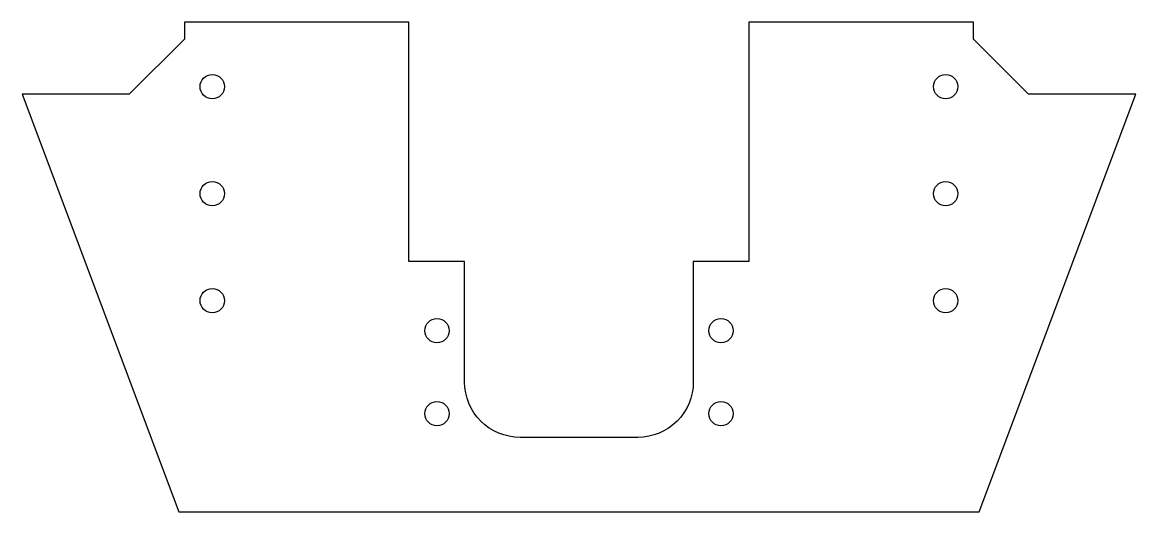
# Model space of a CAD drawing. Header units: inches. Extents: x -4 to 6, y -5.8 to -1.4.
import ezdxf

# ---------------------------------------------------------------- set-up
doc = ezdxf.new("R2010")
doc.units = ezdxf.units.IN
doc.layers.get('0').update_dxf_attribs({"linetype": 'CONTINUOUS'})

msp = doc.modelspace()

# ---------------------------------------------------------------- linework, layer by layer
msp.add_lwpolyline([(4.561, -1.376), (2.534, -1.376), (2.534, -3.539), (2.031, -3.539), (2.031, -4.628, -0.414214), (1.531, -5.128), (0.466, -5.128, -0.414214), (-0.034, -4.628), (-0.034, -3.539), (-0.537, -3.539), (-0.537, -1.376), (-2.564, -1.376), (-2.564, -1.528), (-3.063, -2.026), (-4.03, -2.026), (-2.615, -5.8), (4.613, -5.8), (6.028, -2.026), (5.06, -2.026), (4.561, -1.528)], format="xyb", close=True)
for centre in [(-2.314, -1.958), (4.311, -1.958), (-2.314, -2.925), (4.311, -2.925), (-2.314, -3.892), (4.311, -3.892), (-0.284, -4.164), (2.281, -4.164), (-0.284, -4.914), (2.281, -4.914)]:
    msp.add_circle(centre, 0.11)

doc.saveas('drawing.dxf')
